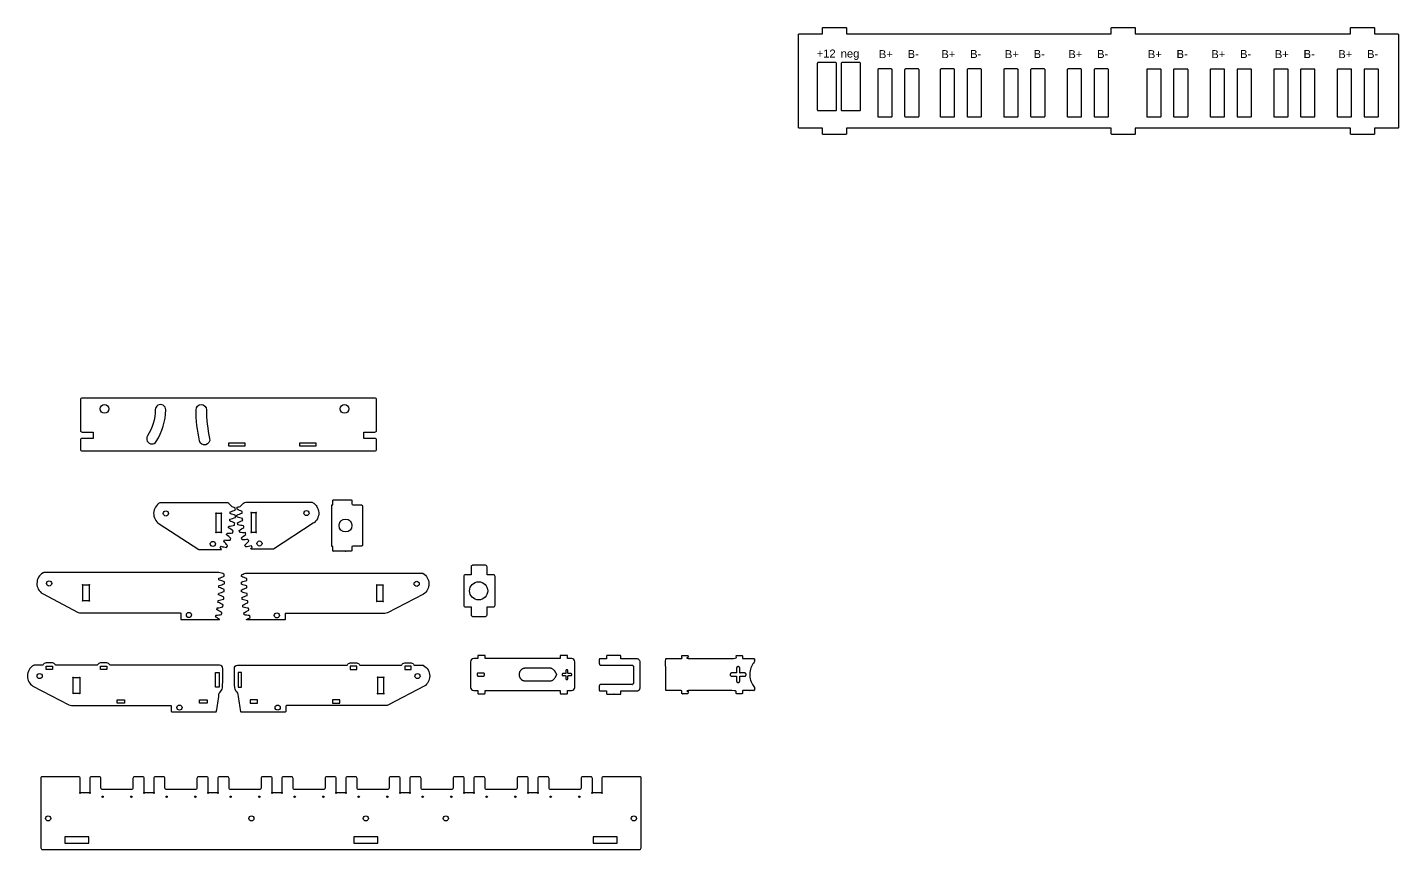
# Model space of a CAD drawing. Header units: millimetres. Extents: x 34 to 984, y 41 to 1211.
# Drawn here: x 34 to 890, y 41 to 555 of the extents above; entities that cross this region are included whole.
import ezdxf

# ---------------------------------------------------------------- set-up
doc = ezdxf.new("R2010")
doc.units = ezdxf.units.MM
doc.layers.add('Text', color=7, linetype='Continuous')
doc.styles.get("Standard").update_dxf_attribs({"font": 'arial.ttf'})

# ---------------------------------------------------------------- blocks, each defined once
blk = doc.blocks.new('CustomObjectsInViewport2_0')
at = {"color": 0}
blk.add_lwpolyline([(-10015.5, -10006.75), (-10015.5, -10008.5), (-10062.5, -10008.5), (-10062.5, -10006.75, 0.414214), (-10062.75, -10006.5), (-10066.75, -10006.5, 0.414214), (-10067, -10006.75), (-10067, -10008.5), (-10069.5, -10008.5, 0.414214), (-10071.5, -10010.5), (-10071.5, -10026.5, 0.414214), (-10069.5, -10028.5), (-10067, -10028.5), (-10067, -10030.25, 0.414214), (-10066.75, -10030.5), (-10062.75, -10030.5, 0.414214), (-10062.5, -10030.25), (-10062.5, -10028.5), (-10015.5, -10028.5), (-10015.5, -10030.25, 0.414214), (-10015.25, -10030.5), (-10011.25, -10030.5, 0.414214), (-10011, -10030.25), (-10011, -10028.5), (-10008.5, -10028.5, 0.414214), (-10006.5, -10026.5), (-10006.5, -10010.5, 0.414214), (-10008.5, -10008.5), (-10011, -10008.5), (-10011, -10006.75, 0.414214), (-10011.25, -10006.5), (-10015.25, -10006.5, 0.414214)], format="xyb", close=True, dxfattribs=at)
for points, weights, knots in [([(-10037.25, -10022.5), (-10041.25, -10022.5), (-10041.25, -10018.5), (-10041.25, -10014.5), (-10037.25, -10014.5), (-10029.75, -10014.5), (-10022.25, -10014.5), (-10020, -10014.5), (-10018.83, -10016.43), (-10018.29, -10017.32), (-10017.75, -10018.21), (-10017.6, -10018.46), (-10017.75, -10018.72), (-10018.27, -10019.62), (-10018.8, -10020.52), (-10019.96, -10022.5), (-10022.25, -10022.5), (-10029.75, -10022.5), (-10037.25, -10022.5)], [1, 0.707106781187, 1, 0.707106781187, 1, 1, 1, 0.87121462813, 1, 1, 1, 0.859288106328, 1, 1, 1, 0.8674457249, 1, 1, 1], [0, 0, 0, 1.570796, 1.570796, 3.141593, 3.141593, 4.141593, 4.141593, 5.167843, 5.167843, 6.167843, 6.167843, 7.241683, 7.241683, 8.241683, 8.241683, 9.283185, 9.283185, 10.283185, 10.283185, 10.283185]), ([(-10010.76, -10019.64), (-10010.76, -10020.33), (-10010.76, -10021.03), (-10010.76, -10021.53), (-10011.26, -10021.53), (-10011.38, -10021.53), (-10011.5, -10021.53), (-10012, -10021.53), (-10012, -10021.03), (-10012, -10020.33), (-10012, -10019.64), (-10012, -10019.14), (-10012.5, -10019.14), (-10013.21, -10019.14), (-10013.91, -10019.14), (-10014.41, -10019.14), (-10014.41, -10018.64), (-10014.41, -10018.53), (-10014.41, -10018.42), (-10014.41, -10017.92), (-10013.91, -10017.92), (-10013.21, -10017.92), (-10012.5, -10017.92), (-10012, -10017.92), (-10012, -10017.42), (-10012, -10016.73), (-10012, -10016.04), (-10012, -10015.54), (-10011.5, -10015.54), (-10011.38, -10015.54), (-10011.26, -10015.54), (-10010.76, -10015.54), (-10010.76, -10016.04), (-10010.76, -10016.73), (-10010.76, -10017.42), (-10010.76, -10017.92), (-10010.26, -10017.92), (-10009.56, -10017.92), (-10008.86, -10017.92), (-10008.36, -10017.92), (-10008.36, -10018.42), (-10008.36, -10018.53), (-10008.36, -10018.64), (-10008.36, -10019.14), (-10008.86, -10019.14), (-10009.56, -10019.14), (-10010.26, -10019.14), (-10010.76, -10019.14), (-10010.76, -10019.64)], [1, 1, 1, 0.707106781187, 1, 1, 1, 0.707106781187, 1, 1, 1, 0.707106781187, 1, 1, 1, 0.707106781187, 1, 1, 1, 0.707106781187, 1, 1, 1, 0.707106781187, 1, 1, 1, 0.707106781187, 1, 1, 1, 0.707106781187, 1, 1, 1, 0.707106781187, 1, 1, 1, 0.707106781187, 1, 1, 1, 0.707106781187, 1, 1, 1, 0.707106781187, 1], [0, 0, 0, 1, 1, 2.570796, 2.570796, 3.570796, 3.570796, 5.141593, 5.141593, 6.141593, 6.141593, 7.712389, 7.712389, 8.712389, 8.712389, 10.283185, 10.283185, 11.283185, 11.283185, 12.853982, 12.853982, 13.853982, 13.853982, 15.424778, 15.424778, 16.424778, 16.424778, 17.995574, 17.995574, 18.995574, 18.995574, 20.566371, 20.566371, 21.566371, 21.566371, 23.137167, 23.137167, 24.137167, 24.137167, 25.707963, 25.707963, 26.707963, 26.707963, 28.27876, 28.27876, 29.27876, 29.27876, 30.849556, 30.849556, 30.849556]), ([(-10067.39, -10018.91), (-10067.39, -10018.48), (-10067.39, -10018.05), (-10067.39, -10017.55), (-10066.89, -10017.55), (-10065.17, -10017.55), (-10063.44, -10017.55), (-10062.94, -10017.55), (-10062.94, -10018.05), (-10062.94, -10018.48), (-10062.94, -10018.91), (-10062.94, -10019.41), (-10063.44, -10019.41), (-10065.17, -10019.41), (-10066.89, -10019.41), (-10067.39, -10019.41), (-10067.39, -10018.91)], [1, 1, 1, 0.707106781187, 1, 1, 1, 0.707106781187, 1, 1, 1, 0.707106781187, 1, 1, 1, 0.707106781187, 1], [0, 0, 0, 1, 1, 2.570796, 2.570796, 3.570796, 3.570796, 5.141593, 5.141593, 6.141593, 6.141593, 7.712389, 7.712389, 8.712389, 8.712389, 10.283185, 10.283185, 10.283185])]:
    blk.add_rational_spline(points, weights, degree=2, knots=knots, dxfattribs=at)
blk = doc.blocks.new('CustomObjectsInViewport3_0')
at = {"color": 0}
for points, weights, knots in [([(-10052, -10030), (-10052, -10030.5), (-10051.5, -10030.5), (-10050, -10030.5), (-10048.5, -10030.5), (-10048, -10030.5), (-10048, -10030), (-10048, -10029.25), (-10048, -10028.5), (-10033, -10028.5), (-10018, -10028.5), (-10018, -10029.25), (-10018, -10030), (-10018, -10030.5), (-10017.5, -10030.5), (-10016, -10030.5), (-10014.5, -10030.5), (-10014, -10030.5), (-10014, -10030), (-10014, -10029.25), (-10014, -10028.5), (-10010.5, -10028.5), (-10007, -10028.5), (-10006.5, -10028.5), (-10006.5, -10028), (-10006.5, -10027.22), (-10006.5, -10026.44), (-10013.5, -10018.5), (-10006.5, -10010.56), (-10006.5, -10009.78), (-10006.5, -10009), (-10006.5, -10008.5), (-10007, -10008.5), (-10010.5, -10008.5), (-10014, -10008.5), (-10014, -10007.75), (-10014, -10007), (-10014, -10006.5), (-10014.5, -10006.5), (-10016, -10006.5), (-10017.5, -10006.5), (-10018, -10006.5), (-10018, -10007), (-10018, -10007.75), (-10018, -10008.5), (-10033, -10008.5), (-10048, -10008.5), (-10048, -10007.75), (-10048, -10007), (-10048, -10006.5), (-10048.5, -10006.5), (-10050, -10006.5), (-10051.5, -10006.5), (-10052, -10006.5), (-10052, -10007), (-10052, -10007.75), (-10052, -10008.5), (-10056.75, -10008.5), (-10061.5, -10008.5), (-10062, -10008.5), (-10062, -10009), (-10062, -10018.5), (-10062, -10028), (-10062, -10028.5), (-10061.5, -10028.5), (-10056.75, -10028.5), (-10052, -10028.5), (-10052, -10029.25), (-10052, -10030)], [1, 0.707106781187, 1, 1, 1, 0.707106781187, 1, 1, 1, 1, 1, 1, 1, 0.707106781187, 1, 1, 1, 0.707106781187, 1, 1, 1, 1, 1, 0.707106781187, 1, 1, 1, 0.75, 1, 1, 1, 0.707106781187, 1, 1, 1, 1, 1, 0.707106781187, 1, 1, 1, 0.707106781187, 1, 1, 1, 1, 1, 1, 1, 0.707106781187, 1, 1, 1, 0.707106781187, 1, 1, 1, 1, 1, 0.707106781187, 1, 1, 1, 0.707106781187, 1, 1, 1, 1, 1], [0, 0, 0, 1.570796, 1.570796, 2.570796, 2.570796, 4.141593, 4.141593, 5.141593, 5.141593, 6.141593, 6.141593, 7.141593, 7.141593, 8.712389, 8.712389, 9.712389, 9.712389, 11.283185, 11.283185, 12.283185, 12.283185, 13.283185, 13.283185, 14.853982, 14.853982, 15.853982, 15.853982, 17.29945, 17.29945, 18.29945, 18.29945, 19.870246, 19.870246, 20.870246, 20.870246, 21.870246, 21.870246, 23.441043, 23.441043, 24.441043, 24.441043, 26.011839, 26.011839, 27.011839, 27.011839, 28.011839, 28.011839, 29.011839, 29.011839, 30.582635, 30.582635, 31.582635, 31.582635, 33.153432, 33.153432, 34.153432, 34.153432, 35.153432, 35.153432, 36.724228, 36.724228, 37.724228, 37.724228, 39.295024, 39.295024, 40.295024, 40.295024, 41.295024, 41.295024, 41.295024]), ([(-10017.71, -10014.5), (-10017.71, -10013.5), (-10016.71, -10013.5), (-10015.71, -10013.5), (-10015.71, -10014.5), (-10015.71, -10016), (-10015.71, -10017.5), (-10014.21, -10017.5), (-10012.71, -10017.5), (-10011.71, -10017.5), (-10011.71, -10018.5), (-10011.71, -10019.5), (-10012.71, -10019.5), (-10014.21, -10019.5), (-10015.71, -10019.5), (-10015.71, -10021), (-10015.71, -10022.5), (-10015.71, -10023.5), (-10016.71, -10023.5), (-10017.71, -10023.5), (-10017.71, -10022.5), (-10017.71, -10021), (-10017.71, -10019.5), (-10019.21, -10019.5), (-10020.71, -10019.5), (-10021.71, -10019.5), (-10021.71, -10018.5), (-10021.71, -10017.5), (-10020.71, -10017.5), (-10019.21, -10017.5), (-10017.71, -10017.5), (-10017.71, -10016), (-10017.71, -10014.5)], [1, 0.707106781187, 1, 0.707106781187, 1, 1, 1, 1, 1, 0.707106781187, 1, 0.707106781187, 1, 1, 1, 1, 1, 0.707106781187, 1, 0.707106781187, 1, 1, 1, 1, 1, 0.707106781187, 1, 0.707106781187, 1, 1, 1, 1, 1], [0, 0, 0, 1.570796, 1.570796, 3.141593, 3.141593, 4.141593, 4.141593, 5.141593, 5.141593, 6.712389, 6.712389, 8.283185, 8.283185, 9.283185, 9.283185, 10.283185, 10.283185, 11.853982, 11.853982, 13.424778, 13.424778, 14.424778, 14.424778, 15.424778, 15.424778, 16.995574, 16.995574, 18.566371, 18.566371, 19.566371, 19.566371, 20.566371, 20.566371, 20.566371])]:
    blk.add_rational_spline(points, weights, degree=2, knots=knots, dxfattribs=at)
blk = doc.blocks.new('CustomObjectsInViewport6_0')
at = {"color": 0}
blk.add_rational_spline([(-10006.5, -10026.5), (-10006.5, -10028.5), (-10008.5, -10028.5), (-10013.37, -10028.5), (-10018.25, -10028.5), (-10018.5, -10028.5), (-10018.5, -10028.75), (-10018.5, -10029.5), (-10018.5, -10030.25), (-10018.5, -10030.5), (-10018.75, -10030.5), (-10023, -10030.5), (-10027.25, -10030.5), (-10027.5, -10030.5), (-10027.5, -10030.25), (-10027.5, -10029.5), (-10027.5, -10028.75), (-10027.5, -10028.5), (-10027.75, -10028.5), (-10029.75, -10028.5), (-10031.75, -10028.5), (-10032, -10028.5), (-10032, -10028.25), (-10032, -10026.88), (-10032, -10025.5), (-10032, -10024.5), (-10031, -10024.5), (-10021.3, -10024.5), (-10011.6, -10024.5), (-10010.6, -10024.5), (-10010.6, -10023.5), (-10010.6, -10018.5), (-10010.6, -10013.5), (-10010.6, -10012.5), (-10011.6, -10012.5), (-10021.3, -10012.5), (-10031, -10012.5), (-10032, -10012.5), (-10032, -10011.5), (-10032, -10010.13), (-10032, -10008.75), (-10032, -10008.5), (-10031.75, -10008.5), (-10029.75, -10008.5), (-10027.75, -10008.5), (-10027.5, -10008.5), (-10027.5, -10008.25), (-10027.5, -10007.5), (-10027.5, -10006.75), (-10027.5, -10006.5), (-10027.25, -10006.5), (-10023, -10006.5), (-10018.75, -10006.5), (-10018.5, -10006.5), (-10018.5, -10006.75), (-10018.5, -10007.5), (-10018.5, -10008.25), (-10018.5, -10008.5), (-10018.25, -10008.5), (-10013.37, -10008.5), (-10008.5, -10008.5), (-10006.5, -10008.5), (-10006.5, -10010.5), (-10006.5, -10018.5), (-10006.5, -10026.5)], [1, 0.707106781187, 1, 1, 1, 0.707106781187, 1, 1, 1, 0.707106781187, 1, 1, 1, 0.707106781187, 1, 1, 1, 0.707106781187, 1, 1, 1, 0.707106781187, 1, 1, 1, 0.707106781187, 1, 1, 1, 0.707106781187, 1, 1, 1, 0.707106781187, 1, 1, 1, 0.707106781187, 1, 1, 1, 0.707106781187, 1, 1, 1, 0.707106781187, 1, 1, 1, 0.707106781187, 1, 1, 1, 0.707106781187, 1, 1, 1, 0.707106781187, 1, 1, 1, 0.707106781187, 1, 1, 1], degree=2, knots=[0, 0, 0, 1.570796, 1.570796, 2.570796, 2.570796, 4.141593, 4.141593, 5.141593, 5.141593, 6.712389, 6.712389, 7.712389, 7.712389, 9.283185, 9.283185, 10.283185, 10.283185, 11.853982, 11.853982, 12.853982, 12.853982, 14.424778, 14.424778, 15.424778, 15.424778, 16.995574, 16.995574, 17.995574, 17.995574, 19.566371, 19.566371, 20.566371, 20.566371, 22.137167, 22.137167, 23.137167, 23.137167, 24.707963, 24.707963, 25.707963, 25.707963, 27.27876, 27.27876, 28.27876, 28.27876, 29.849556, 29.849556, 30.849556, 30.849556, 32.420352, 32.420352, 33.420352, 33.420352, 34.991149, 34.991149, 35.991149, 35.991149, 37.561945, 37.561945, 38.561945, 38.561945, 40.132741, 40.132741, 41.132741, 41.132741, 41.132741], dxfattribs=at)

msp = doc.modelspace()

# ---------------------------------------------------------------- linework, layer by layer
for p, q in [((58.47, 86.63), (58.47, 86.63)), ((100.47, 86.63), (100.47, 86.63)), ((142.47, 86.63), (142.47, 86.63)), ((184.47, 86.63), (184.47, 86.63)), ((394.47, 86.63), (394.47, 86.63))]:
    msp.add_line(p, q)
for points in [[(515.92, 551.23), (530.42, 551.23), (530.42, 554.73, -0.414214), (530.92, 555.23), (544.92, 555.23, -0.414214), (545.42, 554.73), (545.42, 551.23), (710.92, 551.23), (710.92, 554.73, -0.414214), (711.42, 555.23), (725.42, 555.23, -0.414214), (725.92, 554.73), (725.92, 551.23), (860.42, 551.23), (860.42, 554.73, -0.414214), (860.92, 555.23), (874.92, 555.23, -0.414214), (875.42, 554.73), (875.42, 551.23), (889.92, 551.23, -0.414117), (890.42, 550.73), (890.43, 492.73, -0.414311), (889.93, 492.23), (875.42, 492.23), (875.42, 488.73, -0.414214), (874.92, 488.23), (860.92, 488.23, -0.414214), (860.42, 488.73), (860.42, 492.23), (725.92, 492.23), (725.92, 488.73, -0.414214), (725.42, 488.23), (711.42, 488.23, -0.414214), (710.92, 488.73), (710.92, 492.23), (545.42, 492.23), (545.42, 488.73, -0.414214), (544.92, 488.23), (530.92, 488.23, -0.414214), (530.42, 488.73), (530.42, 492.23), (515.92, 492.23, -0.414214), (515.42, 492.73), (515.42, 550.73, -0.414214), (515.92, 551.23)], [(527.68, 503.23), (538.68, 503.23, 0.414214), (539.18, 503.73), (539.18, 532.73, 0.414214), (538.68, 533.23), (527.68, 533.23, 0.414214), (527.18, 532.73), (527.18, 503.73, 0.414214)], [(542.66, 503.23), (553.66, 503.23, 0.414214), (554.16, 503.73), (554.16, 532.73, 0.414214), (553.66, 533.23), (542.66, 533.23, 0.414214), (542.16, 532.73), (542.16, 503.73, 0.414214)], [(565.45, 499.23), (573.45, 499.23, 0.414214), (573.95, 499.73), (573.95, 528.73, 0.414214), (573.45, 529.23), (565.45, 529.23, 0.414214), (564.95, 528.73), (564.95, 499.73, 0.414214)], [(582.26, 499.23), (590.26, 499.23, 0.414214), (590.76, 499.73), (590.76, 528.73, 0.414214), (590.26, 529.23), (582.26, 529.23, 0.414214), (581.76, 528.73), (581.76, 499.73, 0.414214)], [(604.52, 499.23), (612.52, 499.23, 0.414214), (613.02, 499.73), (613.02, 528.73, 0.414214), (612.52, 529.23), (604.52, 529.23, 0.414214), (604.02, 528.73), (604.02, 499.73, 0.414214)], [(621.32, 499.23), (629.32, 499.23, 0.414214), (629.82, 499.73), (629.82, 528.73, 0.414214), (629.32, 529.23), (621.32, 529.23, 0.414214), (620.82, 528.73), (620.82, 499.73, 0.414214)], [(644.19, 499.23), (652.19, 499.23, 0.414214), (652.69, 499.73), (652.69, 528.73, 0.414214), (652.19, 529.23), (644.19, 529.23, 0.414214), (643.69, 528.73), (643.69, 499.73, 0.414214)], [(661, 499.23), (669, 499.23, 0.414214), (669.5, 499.73), (669.5, 528.73, 0.414214), (669, 529.23), (661, 529.23, 0.414214), (660.5, 528.73), (660.5, 499.73, 0.414214)], [(683.87, 499.23), (691.87, 499.23, 0.414214), (692.37, 499.73), (692.37, 528.73, 0.414214), (691.87, 529.23), (683.87, 529.23, 0.414214), (683.37, 528.73), (683.37, 499.73, 0.414214)], [(700.67, 499.23), (708.67, 499.23, 0.414214), (709.17, 499.73), (709.17, 528.73, 0.414214), (708.67, 529.23), (700.67, 529.23, 0.414214), (700.17, 528.73), (700.17, 499.73, 0.414214)], [(733.54, 499.22), (741.54, 499.22, 0.414214), (742.04, 499.72), (742.04, 528.72, 0.414214), (741.54, 529.22), (733.54, 529.22, 0.414214), (733.04, 528.72), (733.04, 499.72, 0.414214)], [(750.35, 499.22), (758.35, 499.22, 0.414214), (758.85, 499.72), (758.85, 528.72, 0.414214), (758.35, 529.22), (750.35, 529.22, 0.414214), (749.85, 528.72), (749.85, 499.72, 0.414214)], [(773.22, 499.22), (781.22, 499.22, 0.414214), (781.72, 499.72), (781.72, 528.72, 0.414214), (781.22, 529.22), (773.22, 529.22, 0.414214), (772.72, 528.72), (772.72, 499.72, 0.414214)], [(790.02, 499.22), (798.02, 499.22, 0.414214), (798.52, 499.72), (798.52, 528.72, 0.414214), (798.02, 529.22), (790.02, 529.22, 0.414214), (789.52, 528.72), (789.52, 499.72, 0.414214)], [(812.89, 499.22), (820.89, 499.22, 0.414214), (821.39, 499.72), (821.39, 528.72, 0.414214), (820.89, 529.22), (812.89, 529.22, 0.414214), (812.39, 528.72), (812.39, 499.72, 0.414214)], [(829.7, 499.22), (837.7, 499.22, 0.414214), (838.2, 499.72), (838.2, 528.72, 0.414214), (837.7, 529.22), (829.7, 529.22, 0.414214), (829.2, 528.72), (829.2, 499.72, 0.414214)], [(852.56, 499.22), (860.56, 499.22, 0.414214), (861.06, 499.72), (861.06, 528.72, 0.414214), (860.56, 529.22), (852.56, 529.22, 0.414214), (852.06, 528.72), (852.06, 499.72, 0.414214)], [(869.37, 499.22), (877.37, 499.22, 0.414214), (877.87, 499.72), (877.87, 528.72, 0.414214), (877.37, 529.22), (869.37, 529.22, 0.414214), (868.87, 528.72), (868.87, 499.72, 0.414214)]]:
    msp.add_lwpolyline(points, format="xyb", close=True)
at = {"color": 114, "true_color": 0x139b48}
for points in [[(251.77, 322.42, 0.414214), (250.77, 323.42), (67.77, 323.42, 0.414214), (66.77, 322.42), (66.77, 303.2, 0.414214), (67.77, 302.2), (74.72, 302.2, -0.414214), (74.77, 302.15), (74.77, 298.25, -0.414214), (74.72, 298.2), (67.77, 298.2, 0.414214), (66.77, 297.2), (66.77, 291.42, 0.414214), (67.77, 290.42), (250.77, 290.42, 0.414214), (251.77, 291.42), (251.77, 297.2, 0.414214), (250.77, 298.2), (243.82, 298.2, -0.414214), (243.77, 298.25), (243.77, 302.15, -0.414214), (243.82, 302.2), (250.77, 302.2, 0.414214), (251.77, 303.2)], [(114.14, 296.29, 0.137707), (120.02, 316.12, 1), (113.52, 316.21, -0.137707), (108.64, 299.76, 1)], [(145.46, 316.18, 0.05273), (147.47, 298.14, -1), (141.12, 296.75, -0.05273), (138.96, 316.15, -1)], [(159.4, 295.37, -0.414214), (159.45, 295.42), (169.35, 295.42, -0.414214), (169.4, 295.37), (169.4, 293.47, -0.414214), (169.35, 293.42), (159.45, 293.42, -0.414214), (159.4, 293.47)], [(213.72, 293.42), (203.82, 293.42, -0.414214), (203.77, 293.47), (203.77, 295.37, -0.414214), (203.82, 295.42), (213.72, 295.42, -0.414214), (213.77, 295.37), (213.77, 293.47, -0.414214)]]:
    msp.add_lwpolyline(points, format="xyb", close=True, dxfattribs=at)
msp.add_lwpolyline([(251.77, 303.2), (251.77, 322.42)], dxfattribs=at)
at = {"color": 52, "true_color": 0xc8c92d}
for points in [[(140.72, 228.8), (154.88, 228.8, 0.018011), (154, 229.8, 0.007013), (154.59, 230.76, 0.048281), (158.09, 230.1, 0.007013), (158.67, 231.17, 0.048281), (156.2, 233.73, 0.00756), (156.71, 234.83, 0.048281), (160.26, 234.57, 0.007013), (160.72, 235.7, 0.048281), (157.97, 237.96, 0.007013), (158.33, 239.03, 0.048281), (161.88, 239.17, 0.007013), (162.21, 240.35, 0.048281), (159.22, 242.29, 0.007013), (159.46, 243.39, 0.048281), (162.98, 243.92, 0.007013), (163.17, 245.13, 0.048281), (159.99, 246.72, 0.007013), (160.1, 247.84, 0.048281), (163.54, 248.77, 0.007013), (163.59, 249.98, 0.048281), (160.25, 251.21, 0.007013), (160.23, 252.34, 0.048281), (163.55, 253.64, 0.007057), (163.46, 254.87, 0.018956), (162.12, 255.27, -0.131865), (161.22, 255.79), (159.53, 257.47, 0.197777), (158.12, 258.05), (116.65, 258.05, 0.127475), (116.41, 257.99, 0.565437), (115.96, 244.88)], [(187.4, 229.07), (173.24, 229.07, -0.018011), (174.12, 230.08, -0.007013), (173.53, 231.04, -0.048281), (170.03, 230.37, -0.007013), (169.45, 231.45, -0.048281), (171.92, 234.01, -0.00756), (171.41, 235.11, -0.048281), (167.86, 234.85, -0.007013), (167.41, 235.98, -0.048281), (170.15, 238.24, -0.007013), (169.79, 239.31, -0.048281), (166.24, 239.44, -0.007013), (165.91, 240.62, -0.048281), (168.9, 242.56, -0.007013), (168.66, 243.66, -0.048281), (165.14, 244.2, -0.007013), (164.95, 245.4, -0.048281), (168.14, 246.99, -0.007013), (168.02, 248.11, -0.048281), (164.59, 249.04, -0.007013), (164.53, 250.26, -0.048281), (167.87, 251.49, -0.007013), (167.89, 252.61, -0.048281), (164.58, 253.92, -0.007057), (164.66, 255.14, -0.018956), (166, 255.55, 0.131865), (166.9, 256.06), (168.6, 257.75, -0.197777), (170, 258.32), (211.47, 258.32, -0.127475), (211.71, 258.26, -0.565437), (212.16, 245.16)], [(154.63, 239.64, -2.414214), (154.38, 239.39), (151.86, 239.39, -2.414214), (151.61, 239.64), (151.61, 251.16, -2.414214), (151.86, 251.41), (154.38, 251.41, -2.414214), (154.63, 251.16)], [(173.49, 239.91, 2.414214), (173.74, 239.66), (176.26, 239.66, 2.414214), (176.51, 239.91), (176.51, 251.43, 2.414214), (176.26, 251.68), (173.74, 251.68, 2.414214), (173.49, 251.43)]]:
    msp.add_lwpolyline(points, format="xyb", close=True, dxfattribs=at)
at = {"color": 242, "true_color": 0xcd2027}
for points in [[(154.85, 188.19, 0.29898), (154.97, 188.31, 0.002297), (155.14, 189.3, 0.29898), (155.07, 189.45, 0.037995), (152.13, 191.06, -0.337234), (152.05, 191.22, 0.002207), (152.19, 192.15, -0.337234), (152.32, 192.28, 0.037995), (155.6, 192.94, 0.29898), (155.71, 193.07, 0.002297), (155.84, 194.06, 0.29898), (155.77, 194.21, 0.037995), (152.76, 195.69, -0.337234), (152.66, 195.84, 0.002207), (152.76, 196.78, -0.337234), (152.89, 196.91, 0.037995), (156.14, 197.72, 0.29898), (156.24, 197.85, 0.002297), (156.33, 198.85, 0.29898), (156.25, 198.99, 0.037995), (153.18, 200.34, -0.337234), (153.08, 200.49, 0.002207), (153.13, 201.42, -0.337234), (153.25, 201.56, 0.037995), (156.47, 202.51, 0.29898), (156.56, 202.65, 0.002297), (156.6, 203.65, 0.29898), (156.52, 203.79, 0.037995), (153.39, 205, -0.337234), (153.29, 205.15, 0.002207), (153.3, 206.08, -0.337234), (153.41, 206.23, 0.037995), (156.58, 207.32, 0.29898), (156.67, 207.46, 0.002297), (156.67, 208.46, 0.29898), (156.58, 208.6, 0.037995), (153.4, 209.67, -0.337234), (153.29, 209.81, 0.002207), (153.27, 210.75, -0.337233), (153.37, 210.9, 0.037994), (156.49, 212.12, 0.29898), (156.57, 212.27, 0.002297), (156.53, 213.27, 0.29898), (156.43, 213.4, 0.037035), (153.29, 214.31, 0.052181), (153.26, 214.32), (43.84, 214.32, 0.132002), (43.34, 214.18, 0.266228), (39.52, 207.61, 0.253418), (42.93, 201.17), (65.4, 189.48, 0.052962), (66.96, 189.07, 0.038372), (66.99, 189.07), (129.22, 189.07, -0.414214), (129.42, 188.87), (129.42, 185.27, 0.414214), (129.62, 185.07), (131.92, 185.07), (137.67, 185.07), (153.53, 185.07, 0.74267), (153.56, 185.16, 0.029539), (151.31, 186.47, -0.337234), (151.23, 186.64, 0.002197), (151.41, 187.55, -0.337213), (151.55, 187.67, 0.037974)], [(310.82, 187.93, 0.414214), (311.82, 186.93), (319.82, 186.93, 0.414214), (320.82, 187.93), (320.82, 192.93), (324.82, 192.93, 0.414214), (325.82, 193.93), (325.82, 211.93, 0.414214), (324.82, 212.93), (320.82, 212.93), (320.82, 217.93, 0.414214), (319.82, 218.93), (311.82, 218.93, 0.414214), (310.82, 217.93), (310.82, 212.93), (307.32, 212.93, 0.414214), (306.32, 211.93), (306.32, 193.93, 0.414214), (307.32, 192.93), (310.82, 192.93)], [(68.28, 196.63, -2.414214), (68.13, 196.78), (68.13, 206.56, -2.414214), (68.28, 206.71), (72.05, 206.71, -2.414214), (72.2, 206.56), (72.2, 196.78, -2.414214), (72.05, 196.63)], [(169.16, 187.95, -0.29898), (169.04, 188.07, -0.002297), (168.87, 189.06, -0.29898), (168.94, 189.21, -0.037995), (171.88, 190.82, 0.337234), (171.96, 190.98, -0.002207), (171.82, 191.9, 0.337234), (171.69, 192.03, -0.037995), (168.41, 192.7, -0.29898), (168.3, 192.82, -0.002297), (168.17, 193.82, -0.29898), (168.25, 193.97, -0.037995), (171.25, 195.44, 0.337234), (171.35, 195.6, -0.002207), (171.25, 196.53, 0.337234), (171.12, 196.66, -0.037995), (167.87, 197.47, -0.29898), (167.77, 197.6, -0.002297), (167.68, 198.6, -0.29898), (167.76, 198.75, -0.037995), (170.83, 200.09, 0.337234), (170.93, 200.24, -0.002207), (170.88, 201.18, 0.337234), (170.76, 201.32, -0.037995), (167.54, 202.27, -0.29898), (167.45, 202.4, -0.002297), (167.41, 203.41, -0.29898), (167.49, 203.55, -0.037995), (170.62, 204.76, 0.337234), (170.73, 204.9, -0.002207), (170.71, 205.84, 0.337234), (170.6, 205.98, -0.037995), (167.43, 207.07, -0.29898), (167.34, 207.21, -0.002297), (167.34, 208.22, -0.29898), (167.43, 208.36, -0.037995), (170.61, 209.42, 0.337234), (170.72, 209.57, -0.002207), (170.75, 210.5, 0.337233), (170.64, 210.65, -0.037994), (167.52, 211.88, -0.29898), (167.44, 212.02, -0.002297), (167.49, 213.03, -0.29898), (167.58, 213.16, -0.037035), (170.72, 214.07, -0.052181), (170.75, 214.07), (280.17, 214.07, -0.132002), (280.68, 213.94, -0.266228), (284.49, 207.36, -0.253418), (281.09, 200.92), (258.61, 189.24, -0.052962), (257.05, 188.83, -0.038372), (257.02, 188.82), (194.79, 188.82, 0.414214), (194.59, 188.62), (194.59, 185.02, -0.414214), (194.39, 184.82), (192.09, 184.82), (186.34, 184.82), (170.48, 184.82, -0.74267), (170.45, 184.92, -0.029539), (172.7, 186.23, 0.337234), (172.78, 186.39, -0.002197), (172.6, 187.31, 0.337213), (172.47, 187.43, -0.037974)], [(255.73, 196.39, 2.414214), (255.88, 196.54), (255.88, 206.31, 2.414214), (255.73, 206.46), (251.96, 206.46, 2.414214), (251.81, 206.31), (251.81, 196.54, 2.414214), (251.96, 196.39)], [(43.07, 41.13), (416.07, 41.13, 0.414214), (417.07, 42.13), (417.07, 56.63), (417.07, 86.13, 0.414214), (416.57, 86.63), (393.52, 86.63, 0.414214), (392.52, 85.63), (392.52, 76.98, -2.414214), (392.17, 76.63), (389.57, 76.63), (386.97, 76.63, -2.414214), (386.62, 76.98), (386.62, 85.63, 0.414214), (385.62, 86.63), (380.57, 86.63, 0.414214), (379.57, 85.63), (379.57, 79.63, -0.414214), (378.57, 78.63), (369.57, 78.63), (360.57, 78.63, -0.414214), (359.57, 79.63), (359.57, 85.63, 0.414214), (358.57, 86.63), (353.52, 86.63, 0.414214), (352.52, 85.63), (352.52, 76.98, -2.414214), (352.17, 76.63), (349.57, 76.63), (346.97, 76.63, -2.414214), (346.62, 76.98), (346.62, 85.63, 0.414214), (345.62, 86.63), (340.57, 86.63, 0.414214), (339.57, 85.63), (339.57, 79.63, -0.414214), (338.57, 78.63), (329.57, 78.63), (320.57, 78.63, -0.414214), (319.57, 79.63), (319.57, 85.63, 0.414214), (318.57, 86.63), (313.52, 86.63, 0.414214), (312.52, 85.63), (312.52, 76.98, -2.414214), (312.17, 76.63), (309.57, 76.63), (306.97, 76.63, -2.414214), (306.62, 76.98), (306.62, 85.63, 0.414214), (305.62, 86.63), (300.57, 86.63, 0.414214), (299.57, 85.63), (299.57, 79.63, -0.414214), (298.57, 78.63), (289.57, 78.63), (280.57, 78.63, -0.414214), (279.57, 79.63), (279.57, 85.63, 0.414214), (278.57, 86.63), (273.52, 86.63, 0.414214), (272.52, 85.63), (272.52, 76.98, -2.414214), (272.17, 76.63), (269.57, 76.63), (266.97, 76.63, -2.414214), (266.62, 76.98), (266.62, 85.63, 0.414214), (265.62, 86.63), (260.57, 86.63, 0.414214), (259.57, 85.63), (259.57, 79.63, -0.414214), (258.57, 78.63), (249.57, 78.63), (240.57, 78.63, -0.414214), (239.57, 79.63), (239.57, 85.63, 0.414214), (238.57, 86.63), (233.52, 86.63, 0.414214), (232.52, 85.63), (232.52, 76.98, -2.414214), (232.17, 76.63), (229.57, 76.63), (226.97, 76.63, -2.414214), (226.62, 76.98), (226.62, 85.63, 0.414214), (225.62, 86.63), (220.57, 86.63, 0.414214), (219.57, 85.63), (219.57, 79.63, -0.414214), (218.57, 78.63), (209.57, 78.63), (200.57, 78.63, -0.414214), (199.57, 79.63), (199.57, 85.63, 0.414214), (198.57, 86.63), (193.52, 86.63, 0.414214), (192.52, 85.63), (192.52, 76.98, -2.414214), (192.17, 76.63), (189.57, 76.63), (186.97, 76.63, -2.414214), (186.62, 76.98), (186.62, 85.63, 0.414214), (185.62, 86.63), (180.57, 86.63, 0.414214), (179.57, 85.63), (179.57, 79.63, -0.414214), (178.57, 78.63), (169.57, 78.63), (160.57, 78.63, -0.414214), (159.57, 79.63), (159.57, 85.63, 0.414214), (158.57, 86.63), (153.52, 86.63, 0.414214), (152.52, 85.63), (152.52, 76.98, -2.414214), (152.17, 76.63), (149.57, 76.63), (146.97, 76.63, -2.414214), (146.62, 76.98), (146.62, 85.63, 0.414214), (145.62, 86.63), (140.57, 86.63, 0.414214), (139.57, 85.63), (139.57, 79.63, -0.414214), (138.57, 78.63), (129.57, 78.63), (120.57, 78.63, -0.414214), (119.57, 79.63), (119.57, 85.63, 0.414214), (118.57, 86.63), (113.52, 86.63, 0.414214), (112.52, 85.63), (112.52, 76.98, -2.414214), (112.17, 76.63), (109.57, 76.63), (106.97, 76.63, -2.414214), (106.62, 76.98), (106.62, 85.63, 0.414214), (105.62, 86.63), (100.57, 86.63, 0.414214), (99.57, 85.63), (99.57, 79.63, -0.414214), (98.57, 78.63), (89.57, 78.63), (80.57, 78.63, -0.414214), (79.57, 79.63), (79.57, 85.63, 0.414214), (78.57, 86.63), (73.52, 86.63, 0.414214), (72.52, 85.63), (72.52, 76.98, -2.414214), (72.17, 76.63), (69.57, 76.63), (66.97, 76.63, -2.414214), (66.62, 76.98), (66.62, 85.63, 0.414214), (65.62, 86.63), (42.57, 86.63, 0.414214), (42.07, 86.13), (42.07, 56.63), (42.07, 42.13, 0.414214)]]:
    msp.add_lwpolyline(points, format="xyb", close=True, dxfattribs=at)
at = {"color": 165, "true_color": 0x5e67af}
for points in [[(33.6, 149.57, 0.248049), (37.01, 143.29), (59.43, 131.63, 0.094323), (61.05, 131.19), (123, 131.19, -0.414214), (123.5, 130.69), (123.5, 127.69, 0.414214), (124, 127.19), (126, 127.19), (151.45, 127.19, 0.356751), (151.6, 127.31, 0.024505), (153.26, 138.22, -0.195334), (153.96, 139.55, 0.189209), (155.45, 142.26, 0.016186), (155.69, 149.69), (155.69, 154.44, 0.414214), (153.69, 156.44), (85.43, 156.44, -0.293253), (85.06, 156.67, 0.293253), (83.25, 157.84), (79.25, 157.84, 0.293253), (77.43, 156.67, -0.293253), (77.06, 156.44), (51.43, 156.44, -0.293253), (51.06, 156.67, 0.293253), (49.25, 157.84), (45.25, 157.84, 0.293253), (43.43, 156.67, -0.293253), (43.06, 156.44), (37.92, 156.44, 0.132002), (37.42, 156.31, 0.268935), (33.6, 149.65, -0.002526)], [(49.25, 155.79), (49.25, 153.89, -0.414214), (49.2, 153.84), (45.3, 153.84, -0.414214), (45.25, 153.89), (45.25, 155.79, -0.414214), (45.3, 155.84), (49.2, 155.84, -0.414214)], [(83.25, 155.79), (83.25, 153.89, -0.414214), (83.2, 153.84), (79.3, 153.84, -0.414214), (79.25, 153.89), (79.25, 155.79, -0.414214), (79.3, 155.84), (83.2, 155.84, -0.414214)], [(285, 149.55, -0.248049), (281.59, 143.26), (259.17, 131.6, -0.094323), (257.55, 131.16), (195.6, 131.16, 0.414214), (195.1, 130.66), (195.1, 127.66, -0.414214), (194.6, 127.16), (192.6, 127.16), (167.15, 127.16, -0.356751), (167, 127.28, -0.024505), (165.34, 138.19, 0.195334), (164.63, 139.52, -0.189209), (163.15, 142.23, -0.016186), (162.91, 149.66), (162.91, 154.41, -0.414214), (164.91, 156.41), (233.17, 156.41, 0.293253), (233.53, 156.65, -0.293253), (235.35, 157.81), (239.35, 157.81, -0.293253), (241.17, 156.65, 0.293253), (241.53, 156.41), (267.17, 156.41, 0.293253), (267.53, 156.65, -0.293253), (269.35, 157.81), (273.35, 157.81, -0.293253), (275.17, 156.65, 0.293253), (275.53, 156.41), (280.68, 156.41, -0.132002), (281.18, 156.28, -0.268935), (285, 149.62, 0.002526)], [(235.35, 155.76), (235.35, 153.86, 0.414214), (235.4, 153.81), (239.3, 153.81, 0.414214), (239.35, 153.86), (239.35, 155.76, 0.414214), (239.3, 155.81), (235.4, 155.81, 0.414214)], [(269.35, 155.76), (269.35, 153.86, 0.414214), (269.4, 153.81), (273.3, 153.81, 0.414214), (273.35, 153.86), (273.35, 155.76, 0.414214), (273.3, 155.81), (269.4, 155.81, 0.414214)], [(62.36, 138.75, -2.414214), (62.21, 138.9), (62.21, 148.68, -2.414214), (62.36, 148.83), (66.13, 148.83, -2.414214), (66.28, 148.68), (66.28, 138.87, -2.923988), (66.14, 138.75)], [(151.17, 142.77), (151.17, 151.82, -0.414214), (151.22, 151.87), (153.27, 151.87, -0.414214), (153.32, 151.82), (153.32, 142.77, -0.414214), (153.27, 142.72), (151.22, 142.72, -0.414214)], [(167.43, 142.74), (167.43, 151.79, 0.414214), (167.38, 151.84), (165.33, 151.84, 0.414214), (165.28, 151.79), (165.28, 142.74, 0.414214), (165.33, 142.69), (167.38, 142.69, 0.414214)], [(256.24, 138.72, 2.414214), (256.39, 138.87), (256.39, 148.65, 2.414214), (256.24, 148.8), (252.46, 148.8, 2.414214), (252.31, 148.65), (252.31, 138.84, 2.923988), (252.46, 138.72)], [(141.22, 134.87), (145.77, 134.87, -0.414214), (145.82, 134.82), (145.82, 132.77, -0.414214), (145.77, 132.72), (141.22, 132.72, -0.414214), (141.17, 132.77), (141.17, 134.82, -0.414214)], [(177.38, 134.84), (172.83, 134.84, 0.414214), (172.78, 134.79), (172.78, 132.74, 0.414214), (172.83, 132.69), (177.38, 132.69, 0.414214), (177.43, 132.74), (177.43, 134.79, 0.414214)]]:
    msp.add_lwpolyline(points, format="xyb", close=True, dxfattribs=at)
for points in [[(89.67, 134.85), (94.32, 134.87), (94.32, 132.72), (89.67, 132.72)], [(228.93, 134.82), (224.28, 134.84), (224.28, 132.69), (228.93, 132.69)]]:
    msp.add_lwpolyline(points, close=True, dxfattribs=at)
for points in [[(57.07, 45.13), (72.07, 45.13), (72.07, 49.13), (57.07, 49.13)], [(237.57, 45.13), (252.57, 45.13), (252.57, 49.13), (237.57, 49.13)], [(387.07, 45.13), (402.07, 45.13), (402.07, 49.13), (387.07, 49.13)]]:
    msp.add_lwpolyline(points, close=True)
at = {"color": 114, "true_color": 0x139b48}
for centre in [(81.77, 316.67), (231.77, 316.67)]:
    msp.add_circle(centre, 2.75, dxfattribs=at)
at = {"color": 52, "true_color": 0xc8c92d}
for centre, radius in [((120.12, 251.3), 1.6), ((208, 251.57), 1.6), ((232.38, 243.77), 4), ((149.48, 232.24), 1.6), ((178.64, 232.51), 1.6)]:
    msp.add_circle(centre, radius, dxfattribs=at)
at = {"color": 242, "true_color": 0xcd2027}
for centre, radius in [((47.17, 207.53), 1.6), ((276.84, 207.29), 1.6), ((315.57, 202.93), 5.65), ((134.54, 187.82), 1.6), ((189.47, 187.57), 1.6), ((80.57, 74.13), 0.45), ((98.57, 74.13), 0.45), ((120.57, 74.13), 0.45), ((138.57, 74.13), 0.45), ((160.57, 74.13), 0.45), ((178.57, 74.13), 0.45), ((200.57, 74.13), 0.45), ((218.57, 74.13), 0.45), ((240.57, 74.13), 0.45), ((258.57, 74.13), 0.45), ((280.57, 74.13), 0.45), ((298.57, 74.13), 0.45), ((320.57, 74.13), 0.45), ((338.57, 74.13), 0.45), ((360.57, 74.13), 0.45), ((378.57, 74.13), 0.45), ((46.57, 60.63), 1.6), ((173.57, 60.63), 1.6), ((245.07, 60.63), 1.6), ((295.07, 60.63), 1.6), ((412.57, 60.63), 1.6)]:
    msp.add_circle(centre, radius, dxfattribs=at)
at = {"color": 165, "true_color": 0x5e67af}
for centre in [(41.25, 149.65), (277.35, 149.62), (128.62, 129.94), (189.98, 129.91)]:
    msp.add_circle(centre, 1.6, dxfattribs=at)
at = {"color": 52, "true_color": 0xc8c92d}
msp.add_rational_spline([(242.98, 231.77), (242.98, 243.77), (242.98, 255.77), (242.98, 256.77), (241.98, 256.77), (239.18, 256.77), (236.38, 256.77), (236.38, 258.02), (236.38, 259.27), (236.38, 259.77), (235.88, 259.77), (230.38, 259.77), (224.88, 259.77), (224.38, 259.77), (224.38, 259.27), (224.38, 258.02), (224.38, 256.77), (224.1, 256.77), (223.83, 256.77), (223.83, 243.77), (223.83, 230.77), (224.1, 230.77), (224.38, 230.77), (224.38, 229.52), (224.38, 228.27), (224.38, 227.77), (224.88, 227.77), (230.38, 227.77), (235.88, 227.77), (236.38, 227.77), (236.38, 228.27), (236.38, 229.52), (236.38, 230.77), (239.18, 230.77), (241.98, 230.77), (242.98, 230.77), (242.98, 231.77)], [1, 1, 1, 0.707106781187, 1, 1, 1, 1, 1, 0.707106781187, 1, 1, 1, 0.707106781187, 1, 1, 1, 1, 1, 1, 1, 1, 1, 1, 1, 0.707106781187, 1, 1, 1, 0.707106781187, 1, 1, 1, 1, 1, 0.707106781187, 1], degree=2, knots=[0, 0, 0, 1, 1, 2.570796, 2.570796, 3.570796, 3.570796, 4.570796, 4.570796, 6.141593, 6.141593, 7.141593, 7.141593, 8.712389, 8.712389, 9.712389, 9.712389, 10.712389, 10.712389, 11.712389, 11.712389, 12.712389, 12.712389, 13.712389, 13.712389, 15.283185, 15.283185, 16.283185, 16.283185, 17.853982, 17.853982, 18.853982, 18.853982, 19.853982, 19.853982, 21.424778, 21.424778, 21.424778], dxfattribs=at)

# ---------------------------------------------------------------- block references
at = {"color": 244, "true_color": 0x991b1e}
for name, p in [('CustomObjectsInViewport2_0', (10382.08, 10169.06)), ('CustomObjectsInViewport6_0', (10422.97, 10168.89)), ('CustomObjectsInViewport3_0', (10494.44, 10169.06))]:
    msp.add_blockref(name, p, dxfattribs=at)

# ---------------------------------------------------------------- texts
at = {"layer": 'Text', "color": 40, "true_color": 0xf8d731}
for s, p in [('+12', (526.83, 536.4)), ('neg', (541.82, 536.4)), ('B+', (565.66, 536.01)), ('B-', (583.62, 536.1)), ('B+', (604.73, 536.01)), ('B-', (622.69, 536.1)), ('B+', (644.4, 536.01)), ('B-', (662.36, 536.1)), ('B+', (684.08, 536.01)), ('B-', (702.04, 536.1)), ('B+', (733.75, 536.01)), ('B-', (751.71, 536.09)), ('B+', (773.43, 536)), ('B-', (791.39, 536.09)), ('B+', (813.1, 536)), ('B-', (831.06, 536.09)), ('B+', (852.78, 536)), ('B-', (870.74, 536.09))]:
    msp.add_text(s, height=5, dxfattribs=at).set_placement(p)

doc.saveas('drawing.dxf')
